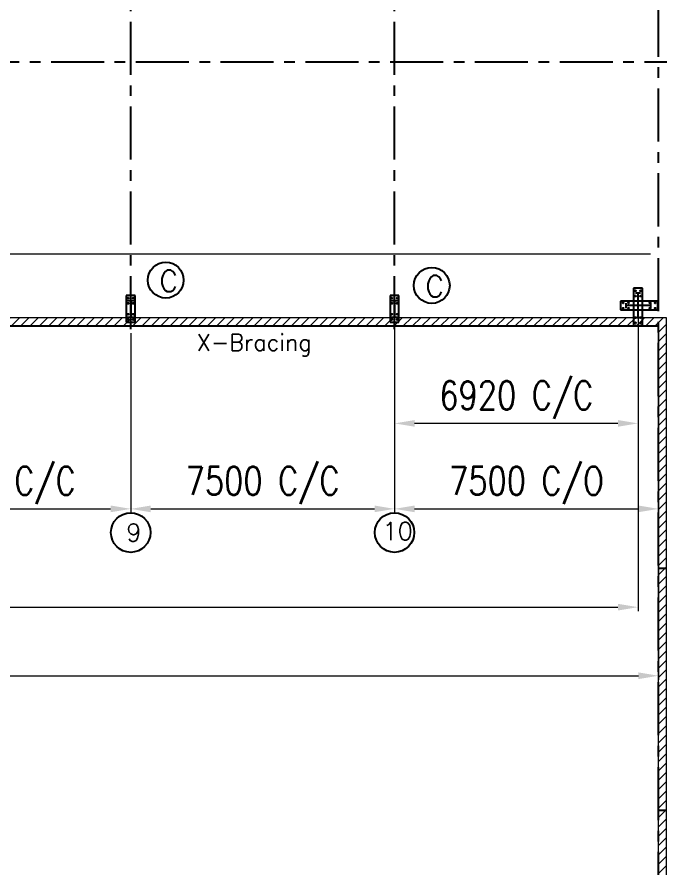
# Model space of a CAD drawing. Header units: millimetres. Extents: x 68421 to 1479662, y -51504 to 144751.
# Drawn here: x 1373736 to 1392011, y 19630 to 43802 of the extents above; entities that cross this region are included whole.
import ezdxf

# ---------------------------------------------------------------- set-up
doc = ezdxf.new("R2010")
doc.units = ezdxf.units.MM
doc.header["$LTSCALE"] = 0.35
doc.header["$MEASUREMENT"] = 0
doc.linetypes.add('CENTER', pattern=[6884.562, 4302.852, -860.57, 860.57, -860.57])
doc.linetypes.add('CONTIN', pattern=[0, 0, 0])
doc.layers.get('0').update_dxf_attribs({"linetype": 'CONTIN'})
doc.layers.get('Defpoints').update_dxf_attribs({"linetype": 'CONTINUOUS'})
for name, color, linetype in [('1', 7, 'CONTIN'), ('10', 10, 'CONTIN'), ('13', 1, 'CONTIN'), ('16', 7, 'CONTIN'), ('2', 6, 'CONTIN'), ('27', 1, 'CENTER')]:
    doc.layers.add(name, color=color, linetype=linetype)
doc.styles.add('SIMPLEX', font='simplex.shx', dxfattribs={"width": 0.8})
doc.dimstyles.new('FOR D', dxfattribs={"dimscale": 114, "dimtxt": 2, "dimasz": 2, "dimexe": 1, "dimexo": 1, "dimgap": 1, "dimtad": 1, "dimdec": 0, "dimzin": 0, "dimdsep": 46, "dimtxsty": 'SIMPLEX', "dimcen": 1, "dimclrd": 6, "dimclre": 6, "dimclrt": 7, "dimadec": 0, "dimazin": 0, "dimtfac": 1, "dimtdec": 0, "dimtofl": 0, "dimtmove": 0, "dimatfit": 3, "dimfxl": 1, "dimtolj": 1, "dimtzin": 0, "dimlwd": 0, "dimlwe": 0, "dimarcsym": 1})

# ---------------------------------------------------------------- blocks, each defined once
blk = doc.blocks.new('WCOL')
for p, q in [((-448.874, 875.304), (448.874, 875.304)), ((0, 875.304), (0, 0)), ((-448.874, 0), (448.874, 0))]:
    blk.add_line(p, q)
blk = doc.blocks.new('BOLT_0')
at = {"layer": '1'}
blk.add_circle((0, 0), 25.4, dxfattribs=at)
blk = doc.blocks.new('DGHDGH')
at = {"layer": '10'}
for p, q in [((794129, -192453), (793879, -192453)), ((793879, -192453), (793879, -193513)), ((794129, -193513), (794129, -192453)), ((794569, -192823), (793509, -192823)), ((793509, -192823), (793509, -193073)), ((794569, -193073), (794569, -192823)), ((793509, -193073), (794569, -193073)), ((793879, -193513), (794129, -193513))]:
    blk.add_line(p, q, dxfattribs=at)
for name, p, xscale, yscale, zscale, rotation in [('BOLT_0', (793929, -192528), 0.5905512, 0.5905512, 0.5905512, 179.9999999999995), ('WCOL', (794004, -192598), 0.16197856, 0.79950952, 0.79950952, 179.9999999999995), ('BOLT_0', (794079, -192528), 0.5905512, 0.5905512, 0.5905512, 179.9999999999995), ('BOLT_0', (793584, -192873), 0.5905512, 0.5905512, 0.5905512, 269.9999999999995), ('WCOL', (793654, -192948), 0.16197856, 0.79950952, 0.79950952, 269.9999999999995), ('BOLT_0', (793734, -192873), 0.5905512, 0.5905512, 0.5905512, 269.9999999999995), ('BOLT_0', (793929, -192678), 0.5905512, 0.5905512, 0.5905512, 179.9999999999995), ('BOLT_0', (794079, -192678), 0.5905512, 0.5905512, 0.5905512, 179.9999999999995), ('BOLT_0', (794344, -192873), 0.5905512, 0.5905512, 0.5905512, 269.9999999999995), ('BOLT_0', (794494, -192873), 0.5905512, 0.5905512, 0.5905512, 269.9999999999995), ('BOLT_0', (793584, -193023), 0.5905512, 0.5905512, 0.5905512, 269.9999999999995), ('BOLT_0', (793734, -193023), 0.5905512, 0.5905512, 0.5905512, 269.9999999999995), ('BOLT_0', (794344, -193023), 0.5905512, 0.5905512, 0.5905512, 269.9999999999995), ('BOLT_0', (794494, -193023), 0.5905512, 0.5905512, 0.5905512, 269.9999999999995), ('BOLT_0', (793929, -193288), 0.5905512, 0.5905512, 0.5905512, 179.9999999999995), ('BOLT_0', (794079, -193288), 0.5905512, 0.5905512, 0.5905512, 179.9999999999995), ('BOLT_0', (793929, -193438), 0.5905512, 0.5905512, 0.5905512, 179.9999999999995), ('BOLT_0', (794079, -193438), 0.5905512, 0.5905512, 0.5905512, 179.9999999999995)]:
    blk.add_blockref(name, p, dxfattribs=dict(at, xscale=xscale, yscale=yscale, zscale=zscale, rotation=rotation))
blk = doc.blocks.new('*D350')
at = {"color": 6, "linetype": 'Continuous', "lineweight": 0}
for p, q in [((1316967, 34912), (1316967, 24976)), ((1391967, 34912), (1391967, 24976)), ((1317537, 25090), (1391397, 25090))]:
    blk.add_line(p, q, dxfattribs=at)
at = {"color": 6, "linetype": 'Continuous', "lineweight": 5}
for points in [[(1317537, 25185), (1317537, 24995), (1316967, 25090)], [(1391397, 24995), (1391397, 25185), (1391967, 25090)]]:
    blk.add_solid(points, dxfattribs=at)
at = {"layer": 'Defpoints', "color": 0, "linetype": 'Continuous', "lineweight": 5}
for p in [(1316967, 35026), (1391967, 35026), (1391967, 25090)]:
    blk.add_point(p, dxfattribs=at)
at = {"color": 7, "linetype": 'Continuous', "lineweight": 5, "insert": (1354467, 25717), "char_height": 798, "attachment_point": 5, "style": 'SIMPLEX'}
blk.add_mtext('\\A1;75000 OUT-TO-OUT OF STEEL LINE', dxfattribs=at)
blk = doc.blocks.new('*D358')
at = {"color": 6, "linetype": 'Continuous', "lineweight": 0}
for p, q in [((1369467, 34818), (1369467, 29717)), ((1376967, 34818), (1376967, 29717)), ((1370037, 29831), (1376397, 29831))]:
    blk.add_line(p, q, dxfattribs=at)
at = {"color": 6, "linetype": 'Continuous', "lineweight": 5}
for points in [[(1370037, 29926), (1370037, 29736), (1369467, 29831)], [(1376397, 29736), (1376397, 29926), (1376967, 29831)]]:
    blk.add_solid(points, dxfattribs=at)
at = {"layer": 'Defpoints', "color": 0, "linetype": 'Continuous', "lineweight": 5}
for p in [(1369467, 34932), (1376967, 34932), (1376967, 29831)]:
    blk.add_point(p, dxfattribs=at)
at = {"color": 7, "linetype": 'Continuous', "lineweight": 5, "insert": (1373217, 30496), "char_height": 798, "attachment_point": 5, "style": 'SIMPLEX'}
blk.add_mtext('\\A1;7500 C/C', dxfattribs=at)
blk = doc.blocks.new('*D359')
at = {"color": 6, "linetype": 'Continuous', "lineweight": 0}
for p, q in [((1376967, 34818), (1376967, 29717)), ((1384467, 34818), (1384467, 29717)), ((1377537, 29831), (1383897, 29831))]:
    blk.add_line(p, q, dxfattribs=at)
at = {"color": 6, "linetype": 'Continuous', "lineweight": 5}
for points in [[(1377537, 29926), (1377537, 29736), (1376967, 29831)], [(1383897, 29736), (1383897, 29926), (1384467, 29831)]]:
    blk.add_solid(points, dxfattribs=at)
at = {"layer": 'Defpoints', "color": 0, "linetype": 'Continuous', "lineweight": 5}
for p in [(1376967, 34932), (1384467, 34932), (1384467, 29831)]:
    blk.add_point(p, dxfattribs=at)
at = {"color": 7, "linetype": 'Continuous', "lineweight": 5, "insert": (1380717, 30496), "char_height": 798, "attachment_point": 5, "style": 'SIMPLEX'}
blk.add_mtext('\\A1;7500 C/C', dxfattribs=at)
blk = doc.blocks.new('*D360')
at = {"color": 6, "linetype": 'Continuous', "lineweight": 0}
for p, q in [((1384467, 34818), (1384467, 29717)), ((1391967, 34912), (1391967, 29717)), ((1385037, 29831), (1391397, 29831))]:
    blk.add_line(p, q, dxfattribs=at)
at = {"color": 6, "linetype": 'Continuous', "lineweight": 5}
for points in [[(1385037, 29926), (1385037, 29736), (1384467, 29831)], [(1391397, 29736), (1391397, 29926), (1391967, 29831)]]:
    blk.add_solid(points, dxfattribs=at)
at = {"layer": 'Defpoints', "color": 0, "linetype": 'Continuous', "lineweight": 5}
for p in [(1384467, 34932), (1391967, 35026), (1391967, 29831)]:
    blk.add_point(p, dxfattribs=at)
at = {"color": 7, "linetype": 'Continuous', "lineweight": 5, "insert": (1388217, 30496), "char_height": 798, "attachment_point": 5, "style": 'SIMPLEX'}
blk.add_mtext('\\A1;7500 C/O', dxfattribs=at)
blk = doc.blocks.new('*D362')
at = {"color": 6, "linetype": 'Continuous', "lineweight": 0}
for p, q in [((1384467, 35368), (1384467, 32145)), ((1391387, 35492), (1391387, 32145)), ((1390817, 32259), (1385037, 32259))]:
    blk.add_line(p, q, dxfattribs=at)
at = {"color": 6, "linetype": 'Continuous', "lineweight": 5}
for points in [[(1385037, 32354), (1385037, 32164), (1384467, 32259)], [(1390817, 32164), (1390817, 32354), (1391387, 32259)]]:
    blk.add_solid(points, dxfattribs=at)
at = {"layer": 'Defpoints', "color": 0, "linetype": 'Continuous', "lineweight": 5}
for p in [(1391387, 35606), (1384467, 35482), (1384467, 32259)]:
    blk.add_point(p, dxfattribs=at)
at = {"color": 7, "linetype": 'Continuous', "lineweight": 5, "insert": (1387927, 32924), "char_height": 798, "attachment_point": 5, "style": 'SIMPLEX'}
blk.add_mtext('\\A1;6920 C/C', dxfattribs=at)
blk = doc.blocks.new('*D363')
at = {"color": 6, "linetype": 'Continuous', "lineweight": 0}
for p, q in [((1317382, 35400), (1317382, 26925)), ((1391387, 33408), (1391387, 26925)), ((1317952, 27039), (1390817, 27039))]:
    blk.add_line(p, q, dxfattribs=at)
at = {"color": 6, "linetype": 'Continuous', "lineweight": 5}
for points in [[(1317952, 27134), (1317952, 26944), (1317382, 27039)], [(1390817, 26944), (1390817, 27134), (1391387, 27039)]]:
    blk.add_solid(points, dxfattribs=at)
at = {"layer": 'Defpoints', "color": 0, "linetype": 'Continuous', "lineweight": 5}
for p in [(1317382, 35514), (1391387, 33522), (1391387, 27039)]:
    blk.add_point(p, dxfattribs=at)
at = {"color": 7, "linetype": 'Continuous', "lineweight": 5, "insert": (1354359, 27666), "char_height": 798, "attachment_point": 5, "style": 'SIMPLEX'}
blk.add_mtext('\\A1;74005 CENTER-TO-CENTER OF STEEL COLUMN', dxfattribs=at)

msp = doc.modelspace()

# ---------------------------------------------------------------- hatches: boundary and pattern name
at = {"linetype": 'Continuous', "lineweight": 5}
h = msp.add_hatch(dxfattribs=at)
h.set_pattern_fill('ANSI31', color=1, scale=1500)
edge = h.paths.add_edge_path()
edge.add_line((1391966.65353, -19974.11361), (1406966.65353, -19974.11361))
h.paths.add_polyline_path([(1316966.65353, 35025.88639), (1316966.65353, 80025.88639), (1406966.65353, 80025.88639), (1406966.65353, -19974.11361), (1391966.65353, -19974.11361), (1391966.65353, 35025.88639)])
h.paths.add_polyline_path([(1406736.65353, -19744.11361), (1392196.65353, -19744.11361), (1392196.65353, 35255.88639), (1317196.65353, 35255.88639), (1317196.65353, 79795.88639), (1406736.65353, 79795.88639)], flags=16)
h.paths.add_polyline_path([(1317196.65353, 49790.88339), (1391966.65353, 49790.88339), (1391966.65353, 49490.88339), (1317196.65353, 49490.88339)], flags=0)
h.paths.add_polyline_path([(1317196.65353, 64790.88339), (1391966.65353, 64790.88339), (1391966.65353, 64490.88339), (1317196.65353, 64490.88339)], flags=0)

# ---------------------------------------------------------------- linework, layer by layer
at = {"color": 4, "linetype": 'Continuous', "lineweight": 5}
msp.add_line((1317206.65353, 37070.98374), (1391736.65353, 37070.98374), dxfattribs=at)
msp.add_line((1316966.65353, 35025.88639), (1391966.65353, 35025.88639))
at = {"linetype": 'Continuous', "lineweight": 5}
for points in [[(1406966.65353, -19974.11361), (1391966.65353, -19974.11361), (1391966.65353, 35025.88639), (1316966.65353, 35025.88639), (1316966.65353, 80025.88639), (1406966.65353, 80025.88639), (1406966.65353, -19974.11361), (1391966.65353, -19974.11361)], [(1391966.65353, 80025.88639), (1406966.65353, 80025.88639), (1406966.65353, -19974.11361), (1391966.65353, -19974.11361), (1391966.65353, 35025.88639)]]:
    msp.add_lwpolyline(points, dxfattribs=at)
msp.add_lwpolyline([(1406736.65353, -19744.11361), (1392196.65353, -19744.11361), (1392196.65353, 35255.88639), (1317196.65353, 35255.88639), (1317196.65353, 79795.88639), (1406736.65353, 79795.88639)], close=True, dxfattribs=at)
at = {"layer": '10'}
for p, q in [((1376841.65753, 35893.88643), (1376841.65753, 35133.88643)), ((1377091.65753, 35893.88643), (1376841.65753, 35893.88643)), ((1377091.65753, 35133.88643), (1377091.65753, 35893.88643)), ((1384341.66153, 35893.88643), (1384341.66153, 35133.88643)), ((1384591.66153, 35893.88643), (1384341.66153, 35893.88643)), ((1384591.66153, 35133.88643), (1384591.66153, 35893.88643)), ((1376841.65753, 35133.88643), (1377091.65753, 35133.88643)), ((1384341.66153, 35133.88643), (1384591.66153, 35133.88643))]:
    msp.add_line(p, q, dxfattribs=at)
at = {"layer": '13'}
for centre in [(1376966.65353, 29156.26288), (1384466.65353, 29156.26288)]:
    msp.add_circle(centre, 561.092, dxfattribs=at)
at = {"layer": '16'}
for centre in [(1377962.90526, 36328.83999), (1385523.63835, 36177.30595)]:
    msp.add_circle(centre, 509.21531, dxfattribs=at)
at = {"layer": '27', "color": 251}
for p, q in [((1376966.65353, 34932.37139), (1376966.65353, 80119.40239)), ((1384466.65353, 34932.37139), (1384466.65353, 80119.40239)), ((1391966.65353, -19974.11361), (1391966.65353, 80025.88639)), ((1316873.13853, 42525.88639), (1406966.65353, 42525.88639)), ((1391966.65353, 28150.88639), (1406966.65353, 28150.88639)), ((1391966.65353, 21275.88639), (1406966.65353, 21275.88639))]:
    msp.add_line(p, q, dxfattribs=at)

# ---------------------------------------------------------------- block references
at = {"linetype": 'Continuous', "lineweight": 5}
msp.add_blockref('DGHDGH', (597383.12353, 228553.79333), dxfattribs=at)
at = {"layer": '10'}
for name, p, xscale, yscale, zscale in [('BOLT_0', (1376891.65753, 35818.88643), 0.5905512, 0.5905512, 0.5905512), ('BOLT_0', (1377041.65353, 35818.88643), 0.5905512, 0.5905512, 0.5905512), ('BOLT_0', (1384391.66153, 35818.88643), 0.5905512, 0.5905512, 0.5905512), ('BOLT_0', (1384541.65353, 35818.88643), 0.5905512, 0.5905512, 0.5905512), ('WCOL', (1376966.65353, 35278.88643), 0.2227797, 0.5369562, 0.5369562), ('BOLT_0', (1376891.65753, 35668.88643), 0.5905512, 0.5905512, 0.5905512), ('BOLT_0', (1377041.65353, 35668.88643), 0.5905512, 0.5905512, 0.5905512), ('WCOL', (1384466.65353, 35278.88643), 0.2227797, 0.5369562, 0.5369562), ('BOLT_0', (1384391.66153, 35668.88643), 0.5905512, 0.5905512, 0.5905512), ('BOLT_0', (1384541.65353, 35668.88643), 0.5905512, 0.5905512, 0.5905512), ('BOLT_0', (1376891.65753, 35358.88643), 0.5905512, 0.5905512, 0.5905512), ('BOLT_0', (1377041.65353, 35358.88643), 0.5905512, 0.5905512, 0.5905512), ('BOLT_0', (1384391.66153, 35358.88643), 0.5905512, 0.5905512, 0.5905512), ('BOLT_0', (1384541.65353, 35358.88643), 0.5905512, 0.5905512, 0.5905512), ('BOLT_0', (1376891.65753, 35208.88643), 0.5905512, 0.5905512, 0.5905512), ('BOLT_0', (1377041.65353, 35208.88643), 0.5905512, 0.5905512, 0.5905512), ('BOLT_0', (1384391.66153, 35208.88643), 0.5905512, 0.5905512, 0.5905512), ('BOLT_0', (1384541.65353, 35208.88643), 0.5905512, 0.5905512, 0.5905512)]:
    msp.add_blockref(name, p, dxfattribs=dict(at, xscale=xscale, yscale=yscale, zscale=zscale))

# ---------------------------------------------------------------- texts
at = {"layer": '13', "style": 'SIMPLEX'}
for s, p in [('9', (1376840.40853, 28903.77088)), ('10', (1384121.41074, 28946.15755))]:
    msp.add_text(s, height=504.983, dxfattribs=at).set_placement(p)
at = {"layer": '16', "style": 'SIMPLEX'}
for p in [(1377775.87426, 36006.72463), (1385336.60735, 35855.19059)]:
    msp.add_text('C', height=600, dxfattribs=at).set_placement(p)
at = {"layer": '2', "style": 'SIMPLEX'}
msp.add_text('X-Bracing', height=467.577, dxfattribs=at).set_placement((1378846.34853, 34324.52039))

# ---------------------------------------------------------------- dimensions: what is measured, and where the dimension line sits
at = {"linetype": 'Continuous', "lineweight": 5}
for base, p1, p2, text, override, picture, middle in [((1384466.65353, 32258.66907), (1391387.12353, 35605.79333), (1384466.65353, 35481.69228), '<> C/C', {"dimtxt": 7, "dimasz": 5, "dimgap": 0.5, "dimtxsty": 'SIMPLEX'}, '*D362', (1387926.88853, 32923.66907)), ((1391966.65353, 25089.90061), (1316966.65353, 35025.88639), (1391966.65353, 35025.88639), '<> OUT-TO-OUT OF STEEL LINE', {"dimtxt": 7, "dimasz": 5, "dimgap": 2, "dimtxsty": 'SIMPLEX'}, '*D350', (1354466.65353, 25716.90061)), ((1376966.65353, 29831.35488), (1369466.65353, 34932.37139), (1376966.65353, 34932.37139), '<> C/C', {"dimtxt": 7, "dimasz": 5, "dimgap": 0.5, "dimtxsty": 'SIMPLEX'}, '*D358', (1373216.65353, 30496.35488)), ((1384466.65353, 29831.35488), (1376966.65353, 34932.37139), (1384466.65353, 34932.37139), '<> C/C', {"dimtxt": 7, "dimasz": 5, "dimgap": 0.5, "dimtxsty": 'SIMPLEX'}, '*D359', (1380716.65353, 30496.35488)), ((1391966.65353, 29831.35488), (1384466.65353, 34932.37139), (1391966.65353, 35025.88639), '<> C/O', {"dimtxt": 7, "dimasz": 5, "dimgap": 0.5, "dimtxsty": 'SIMPLEX'}, '*D360', (1388216.65353, 30496.35488))]:
    dim = msp.add_linear_dim(base=base, p1=p1, p2=p2, text=text, dimstyle='FOR D', override=override, dxfattribs=at)
    dim.commit()
    dim.dimension.update_dxf_attribs({"geometry": picture, "text_midpoint": middle})
dim = msp.add_linear_dim(base=(1391387.12353, 27039.45566), p1=(1317381.65353, 35513.88639), p2=(1391387.12353, 33521.5271), text='<> CENTER-TO-CENTER OF STEEL COLUMN', dimstyle='FOR D', override={"dimtxt": 7, "dimasz": 5, "dimgap": 2, "dimtxsty": 'SIMPLEX'}, dxfattribs=at)
dim.commit()
dim.dimension.update_dxf_attribs({"geometry": '*D363', "text_midpoint": (1354359.38853, 27039.45566), "dimtype": 160})

doc.saveas('drawing.dxf')
